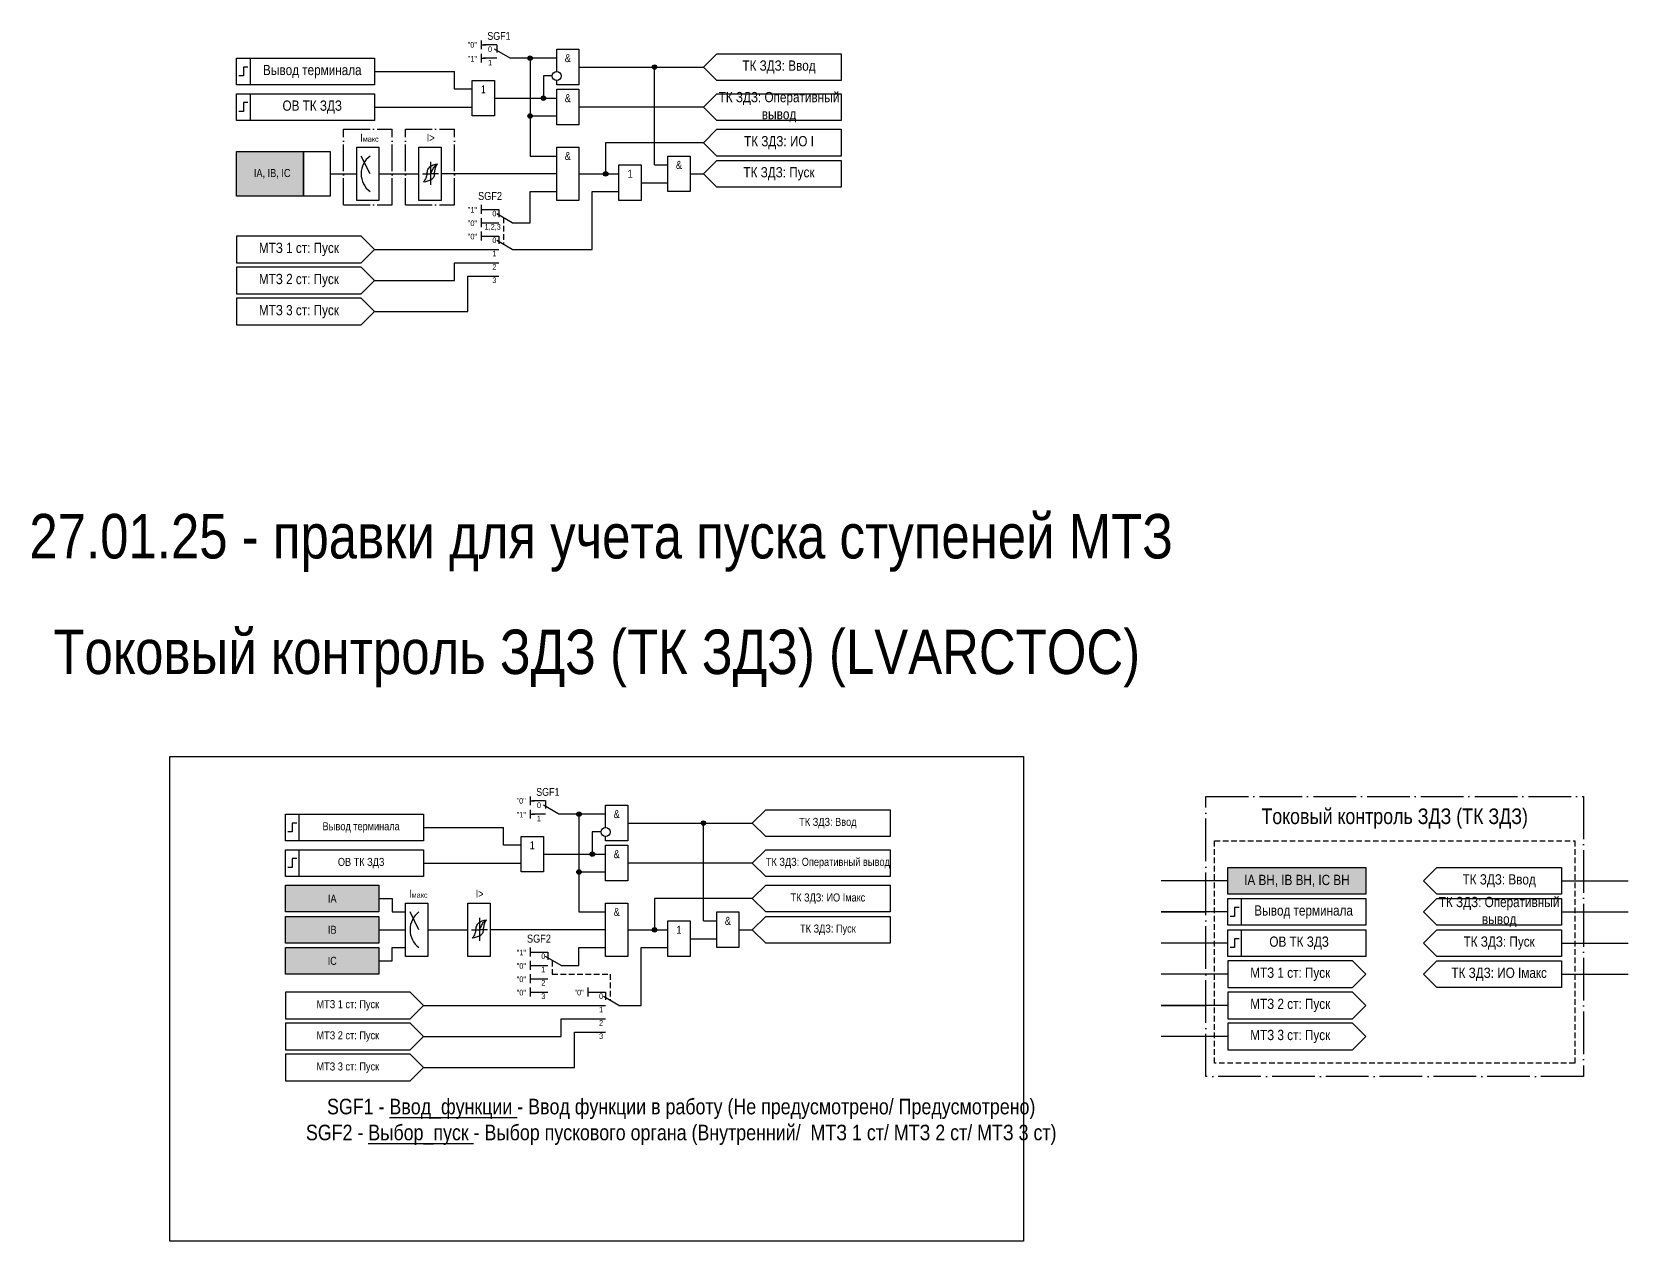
# Model space of a CAD drawing. Header units: millimetres. Extents: x -624 to 328, y 0 to 272.
# Drawn here: x -31.1 to 328, y 0 to 271.9 of the extents above; entities that cross this region are included whole.
import ezdxf
from ezdxf.enums import TextEntityAlignment as Align

# ---------------------------------------------------------------- set-up
doc = ezdxf.new("R2010")
doc.units = ezdxf.units.MM
doc.linetypes.add('ACAD_ISO04W100', pattern=[30, 24, -3, 0, -3])
doc.linetypes.add('штриховая2', pattern=[0.375, 0.25, -0.125])
doc.layers.add('TEXT', color=7, linetype='Continuous', lineweight=25)
doc.layers.add('Основная', color=7, linetype='Continuous')
doc.styles.add('1.8_Gost_RD', font='ARIALN.TTF', dxfattribs={"height": 1.8})
doc.styles.add('2.5_Gost_RD', font='ARIALN.TTF', dxfattribs={"height": 2.5})
doc.styles.add('3.5_Gost_RD', font='ARIALN.TTF', dxfattribs={"height": 3.5})
doc.styles.add('Вывод', font='ARIALN.TTF', dxfattribs={"height": 2.5})
doc.styles.add('Компонент', font='ARIALN.TTF', dxfattribs={"height": 3.5})

# ---------------------------------------------------------------- blocks, each defined once
blk = doc.blocks.new('*U79')
at = {"layer": 'Основная', "color": 0}
blk.add_line((0, 0), (7, 4), dxfattribs=at)
at = {"layer": 'Основная', "ltscale": 0.35}
blk.add_line((6, 6), (6, 2.5), dxfattribs=at)
blk = doc.blocks.new('*U81')
at = {"layer": 'Основная', "color": 0}
for p, q in [((-3, 6), (-9, 6)), ((-3, 0), (-9, 0)), ((9, 0), (3, 0))]:
    blk.add_line(p, q, dxfattribs=at)
at = {"layer": 'Основная', "ltscale": 0.25, "xscale": -1}
blk.add_blockref('*U79', (3, 0), dxfattribs=at)
at = {"layer": 'Основная'}
for tag, height, style, p in [('В1', 2.5, 'Вывод', (-14, 6)), ('ОУ', 3.5, 'Компонент', (-2, 10)), ('В2', 2.5, 'Вывод', (-6, 4)), ('В3', 2.5, 'Вывод', (-6, -2))]:
    blk.add_attdef(tag, text='', height=height, dxfattribs=dict(at, style=style)).set_placement(p, align=Align.MIDDLE_CENTER)
blk = doc.blocks.new('Точка')
at = {"ltscale": 100}
h = blk.add_hatch(color=256, dxfattribs=at)
h.dxf.hatch_style = 1
edge = h.paths.add_edge_path()
edge.add_arc((0, 0), 0.5, 0, 360)
blk.add_circle((0, 0), 0.5, dxfattribs=at)
blk = doc.blocks.new('*U70')
at = {"layer": 'Основная', "linetype": 'ACAD_ISO04W100', "ltscale": 0.25}
for p, q in [((0, 0), (11, 0)), ((0, -17), (0, 0)), ((11, -17), (11, 0)), ((0, -17), (11, -17))]:
    blk.add_line(p, q, dxfattribs=at)
at = {"layer": 'Основная', "style": 'Компонент'}
blk.add_attdef('ОУ', text='', height=3.5, dxfattribs=at).set_placement((11, 0), align=Align.MIDDLE_CENTER)

msp = doc.modelspace()

# ---------------------------------------------------------------- hatches: boundary and pattern name
at = {"ltscale": 100, "true_color": 0xef8637}
h = msp.add_hatch(color=30, dxfattribs=at)
h.dxf.hatch_style = 1
h.paths.add_polyline_path([(15, 245), (30, 245), (30, 235), (15, 235)])
h = msp.add_hatch(color=30, dxfattribs=at)
h.dxf.hatch_style = 1
h.paths.add_polyline_path([(238, 84), (269, 84), (269, 78), (238, 78)])
at = {"ltscale": 100, "true_color": 0x6bffb3}
h = msp.add_hatch(color=111, dxfattribs=at)
h.dxf.hatch_style = 1
h.paths.add_polyline_path([(26, 80), (47, 80), (47, 74), (26, 74)])
h = msp.add_hatch(color=111, dxfattribs=at)
h.dxf.hatch_style = 1
h.paths.add_polyline_path([(26, 73), (47, 73), (47, 67), (26, 67)])
h = msp.add_hatch(color=111, dxfattribs=at)
h.dxf.hatch_style = 1
h.paths.add_polyline_path([(26, 66), (47, 66), (47, 60), (26, 60)])

# ---------------------------------------------------------------- linework, layer by layer
at = {"ltscale": 100}
for p, q in [((70, 270), (70, 268)), ((70, 269), (71, 269)), ((70, 267), (70, 265)), ((70, 266), (71, 266)), ((87, 266), (79, 266)), ((81, 266), (81, 253)), ((123, 267), (120, 264)), ((123, 267), (151, 267)), ((151, 267), (151, 261)), ((46, 263), (64, 263)), ((64, 259), (64, 263)), ((92, 264), (120, 264)), ((109, 242), (109, 264)), ((120, 264), (123, 261)), ((68, 259), (64, 259)), ((84, 262), (84, 257)), ((86, 262), (84, 262)), ((151, 261), (123, 261)), ((46, 255), (68, 255)), ((73, 257), (87, 257)), ((120, 255), (92, 255)), ((123, 258), (120, 255)), ((120, 255), (123, 252)), ((123, 258), (151, 258)), ((151, 258), (151, 252)), ((81, 253), (87, 253)), ((151, 252), (123, 252)), ((123, 250), (120, 247)), ((42, 244.5), (42, 246)), ((42, 246), (47, 246)), ((42, 237), (42, 245)), ((47, 246), (47, 240)), ((56, 244.5), (56, 246)), ((56, 246), (61, 246)), ((56, 237), (56, 245)), ((61, 246), (61, 240)), ((109, 242), (112, 242)), ((123, 243), (120, 240)), ((123, 243), (151, 243)), ((36, 240), (42, 240)), ((42, 234), (42, 237)), ((47, 240), (47, 234)), ((56, 234), (56, 237)), ((61, 240), (61, 234)), ((87, 240), (61, 240)), ((106, 238), (112, 238)), ((117, 240), (120, 240)), ((120, 240), (123, 237)), ((47, 234), (42, 234)), ((61, 234), (56, 234)), ((70, 233), (70, 231)), ((70, 232), (74, 232)), ((70, 230), (70, 228)), ((77, 229), (73.5, 231)), ((74, 232), (74, 230.26)), ((70, 229), (74, 229)), ((70, 227), (70, 225)), ((70, 226), (74, 226)), ((70, 223), (74, 223)), ((77, 223), (73.5, 225)), ((74, 226), (74, 224.26)), ((70, 220), (74, 220)), ((70, 217), (74, 217)), ((81, 100), (81, 98)), ((81, 99), (82, 99)), ((81, 97), (81, 95)), ((134, 97), (131, 94)), ((134, 97), (162, 97)), ((162, 97), (162, 91)), ((81, 96), (82, 96)), ((98, 96), (90, 96)), ((92, 96), (92, 83)), ((103, 94), (131, 94)), ((120, 72), (120, 94)), ((131, 94), (134, 91)), ((57, 93), (75, 93)), ((75, 89), (75, 93)), ((95, 92), (95, 87)), ((97, 92), (95, 92)), ((162, 91), (134, 91)), ((79, 89), (75, 89)), ((84, 87), (98, 87)), ((134, 88), (131, 85)), ((134, 88), (162, 88)), ((162, 88), (162, 82)), ((57, 85), (79, 85)), ((92, 83), (98, 83)), ((131, 85), (103, 85)), ((131, 85), (134, 82)), ((134, 80), (131, 77)), ((162, 82), (134, 82)), ((238, 81), (223, 81)), ((313, 81), (328, 81)), ((53, 74.5), (53, 76)), ((53, 76), (58, 76)), ((58, 76), (58, 70)), ((67, 74.5), (67, 76)), ((67, 76), (72, 76)), ((72, 76), (72, 70)), ((53, 67), (53, 75)), ((67, 67), (67, 75)), ((120, 72), (123, 72)), ((134, 73), (131, 70)), ((134, 73), (162, 73)), ((238, 74), (223, 74)), ((223, 74), (233, 74)), ((313, 74), (328, 74)), ((47, 70), (53, 70)), ((58, 70), (58, 64)), ((72, 70), (72, 64)), ((98, 70), (72, 70)), ((128, 70), (131, 70)), ((131, 70), (134, 67)), ((285, 70), (282, 67)), ((285, 70), (313, 70)), ((53, 64), (53, 67)), ((67, 64), (67, 67)), ((81, 66), (81, 64)), ((81, 65), (85, 65)), ((85, 65), (85, 63.26)), ((117, 68), (123, 68)), ((238, 67), (223, 67)), ((282, 67), (285, 64)), ((313, 67), (328, 67)), ((58, 64), (53, 64)), ((72, 64), (67, 64)), ((81, 63), (81, 61)), ((81, 62), (85, 62)), ((88, 62), (84.5, 64)), ((285, 63), (282, 60)), ((285, 63), (313, 63)), ((81, 60), (81, 58)), ((81, 59), (85, 59)), ((238, 60), (223, 60)), ((282, 60), (285, 57)), ((313, 60), (328, 60)), ((81, 57), (81, 55)), ((81, 56), (85, 56)), ((94, 57), (94, 55)), ((94, 56), (98, 56)), ((101, 53), (97.5, 55)), ((98, 56), (98, 54.26)), ((94, 53), (98, 53)), ((238, 53), (223, 53)), ((223, 53), (233, 53)), ((94, 50), (98, 50)), ((94, 47), (98, 47)), ((238, 46), (223, 46))]:
    msp.add_line(p, q, dxfattribs=at)
at = {"color": 7, "ltscale": 100}
for p, q in [((45, 240), (43, 244)), ((47, 240), (56, 240)), ((56.79, 240), (58.6, 240)), ((60.42, 240), (58.6, 240)), ((56, 70), (54, 74)), ((58, 70), (67, 70)), ((67.79, 70), (69.6, 70)), ((71.42, 70), (69.6, 70))]:
    msp.add_line(p, q, dxfattribs=at)
for p, q in [((58.6, 242.72), (58.6, 237.52)), ((69.6, 72.72), (69.6, 67.52))]:
    msp.add_line(p, q)
at = {"linetype": 'штриховая2', "ltscale": 5}
msp.add_line((75, 230.14), (75, 224.14), dxfattribs=at)
at = {"ltscale": 100}
for points in [[(15, 266), (18, 266), (18, 260), (15, 260)], [(15, 266), (46, 266), (46, 260), (15, 260)], [(15, 258), (18, 258), (18, 252), (15, 252)], [(15, 258), (46, 258), (46, 252), (15, 252)], [(120, 247), (123, 250), (151, 250), (151, 244), (123, 244), (120, 247)], [(15, 245), (30, 245), (30, 235), (15, 235)], [(30, 245), (36, 245), (36, 235), (30, 235)], [(87, 246), (92, 246), (92, 234), (87, 234)], [(101, 242), (106, 242), (106, 234), (101, 234)], [(112, 244), (117, 244), (117, 236), (112, 236)], [(26, 96), (29, 96), (29, 90), (26, 90)], [(26, 96), (57, 96), (57, 90), (26, 90)], [(26, 88), (29, 88), (29, 82), (26, 82)], [(26, 88), (57, 88), (57, 82), (26, 82)], [(238, 84), (269, 84), (269, 78), (238, 78)], [(26, 80), (47, 80), (47, 74), (26, 74)], [(131, 77), (134, 80), (162, 80), (162, 74), (134, 74), (131, 77)], [(98, 76), (103, 76), (103, 64), (98, 64)], [(238, 77), (241, 77), (241, 71), (238, 71)], [(238, 77), (269, 77), (269, 71), (238, 71)], [(26, 73), (47, 73), (47, 67), (26, 67)], [(112, 72), (117, 72), (117, 64), (112, 64)], [(123, 74), (128, 74), (128, 66), (123, 66)], [(238, 70), (241, 70), (241, 64), (238, 64)], [(238, 70), (269, 70), (269, 64), (238, 64)], [(26, 66), (47, 66), (47, 60), (26, 60)]]:
    msp.add_lwpolyline(points, close=True, dxfattribs=at)
for points in [[(87, 265), (87, 268), (92, 268), (92, 260), (87, 260), (87, 261)], [(87, 263), (87, 265)], [(68, 261), (68, 261), (73, 261), (73, 253), (68, 253), (68, 261)], [(87, 252), (87, 259), (92, 259), (92, 251), (87, 251), (87, 252)], [(81, 253), (81, 244), (87, 244)], [(120, 247), (98, 247), (98, 240)], [(120, 240), (123, 243), (151, 243), (151, 237), (123, 237), (120, 240)], [(92, 240), (101, 240)], [(77, 229), (81, 229), (81, 236), (87, 236)], [(77, 223), (95, 223), (95, 236), (101, 236)], [(46, 223), (43, 226), (15, 226), (15, 220), (43, 220), (46, 223)], [(46, 223), (70, 223)], [(46, 216), (64, 216), (64, 220), (71, 220)], [(46, 216), (43, 219), (15, 219), (15, 213), (43, 213), (46, 216)], [(46, 209), (67, 209), (67, 217), (71, 217)], [(46, 209), (43, 212), (15, 212), (15, 206), (43, 206), (46, 209)], [(98, 95), (98, 98), (103, 98), (103, 90), (98, 90), (98, 91)], [(98, 93), (98, 95)], [(79, 91), (79, 91), (84, 91), (84, 83), (79, 83), (79, 91)], [(98, 82), (98, 89), (103, 89), (103, 81), (98, 81), (98, 82)], [(92, 83), (92, 74), (98, 74)], [(282, 81), (285, 84), (313, 84), (313, 78), (285, 78), (282, 81)], [(47, 77), (50, 77), (50, 74), (53, 74)], [(131, 77), (109, 77), (109, 70)], [(282, 74), (285, 77), (313, 77), (313, 71), (285, 71), (282, 74)], [(131, 70), (134, 73), (162, 73), (162, 67), (134, 67), (131, 70)], [(103, 70), (112, 70)], [(282, 67), (285, 70), (313, 70), (313, 64), (285, 64), (282, 67)], [(47, 63), (50, 63), (50, 66), (53, 66)], [(88, 62), (92, 62), (92, 66), (98, 66)], [(101, 53), (106, 53), (106, 66), (112, 66)], [(269, 60), (266, 63), (238, 63), (238, 57), (266, 57), (269, 60)], [(282, 60), (285, 63), (313, 63), (313, 57), (285, 57), (282, 60)], [(57, 53), (54, 56), (26, 56), (26, 50), (54, 50), (57, 53)], [(269, 53), (266, 56), (238, 56), (238, 50), (266, 50), (269, 53)], [(57, 53), (94, 53)], [(57, 46), (54, 49), (26, 49), (26, 43), (54, 43), (57, 46)], [(57, 46), (88, 46), (88, 50), (95, 50)], [(57, 39), (91, 39), (91, 47), (95, 47)], [(269, 46), (266, 49), (238, 49), (238, 43), (266, 43), (269, 46)], [(57, 39), (54, 42), (26, 42), (26, 36), (54, 36), (57, 39)]]:
    msp.add_lwpolyline(points, dxfattribs=at)
at = {"lineweight": 30, "ltscale": 100}
for points in [[(17.5, 264), (16.5, 264), (16.5, 262), (15.5, 262)], [(17.5, 256), (16.5, 256), (16.5, 254), (15.5, 254)], [(28.5, 94), (27.5, 94), (27.5, 92), (26.5, 92)], [(28.5, 86), (27.5, 86), (27.5, 84), (26.5, 84)], [(240.5, 75), (239.5, 75), (239.5, 73), (238.5, 73)], [(240.5, 68), (239.5, 68), (239.5, 66), (238.5, 66)]]:
    msp.add_lwpolyline(points, dxfattribs=at)
at = {"color": 3, "ltscale": 100}
msp.add_lwpolyline([(0, 109), (192, 109), (192, 0), (0, 0)], close=True, dxfattribs=at)
at = {"color": 251, "linetype": 'ACAD_ISO04W100', "lineweight": 30, "ltscale": 0.4, "true_color": 0x58595b}
msp.add_lwpolyline([(233, 100), (318, 100), (318, 37), (233, 37)], close=True, dxfattribs=at)
at = {"linetype": 'штриховая2', "ltscale": 5}
msp.add_lwpolyline([(235, 90), (316, 90), (316, 40), (235, 40)], close=True, dxfattribs=at)
msp.add_lwpolyline([(86, 63), (86, 60), (99, 60), (99, 54)], dxfattribs=at)
at = {"ltscale": 100}
for centre in [(87, 262), (98, 92)]:
    msp.add_circle(centre, 1, dxfattribs=at)
at = {"color": 7, "ltscale": 100}
for centre in [(48, 240), (59, 70)]:
    msp.add_arc(centre, 5, 126.8699, 233.1301, dxfattribs=at)
for points in [[(57.8, 239.92), (57.95, 240.71), (58.44, 241.54), (60.2, 242.26)], [(58.6, 240), (59, 240.72), (59.47, 241.6), (60.2, 242.26)], [(59.48, 239.92), (59.6, 240.71), (59.81, 241.54), (60.2, 242.26)], [(57.8, 239.92), (57.6, 239.13), (57, 238.12)], [(59.48, 239.92), (59.25, 239.13), (58.76, 238.67), (57, 238.12)], [(68.8, 69.92), (68.95, 70.71), (69.44, 71.54), (71.2, 72.26)], [(69.6, 70), (70, 70.72), (70.47, 71.6), (71.2, 72.26)], [(70.48, 69.92), (70.6, 70.71), (70.81, 71.54), (71.2, 72.26)], [(68.8, 69.92), (68.6, 69.13), (68, 68.12)], [(70.48, 69.92), (70.25, 69.13), (69.76, 68.67), (68, 68.12)]]:
    msp.add_spline(points, degree=3)

# ---------------------------------------------------------------- block references
at = {"ltscale": 100}
for p in [(81, 266), (109, 264), (84, 257), (81, 253), (98, 240), (92, 96), (120, 94), (95, 87), (92, 83), (109, 70)]:
    msp.add_blockref('Точка', p, dxfattribs=at)
at = {"layer": 'Основная', "ltscale": 0.25, "xscale": 0.5, "yscale": 0.5, "zscale": 0.5}
for p in [(75, 266), (86, 96)]:
    msp.add_blockref('*U81', p, dxfattribs=at).add_auto_attribs({'ОУ': 'SGF1', 'В1': '"0"', 'В2': '0', 'В3': '1'})
at = {"layer": 'Основная', "ltscale": 0.25}
for p in [(39, 250), (53, 250)]:
    msp.add_blockref('*U70', p, dxfattribs=at)

# ---------------------------------------------------------------- texts
at = {"ltscale": 100, "char_height": 1.25, "attachment_point": 1, "style": '3.5_Gost_RD'}
for s, insert in [('"1"', (67, 266.5)), ('"1"', (67, 232.5)), ('0', (72.52, 231.69)), ('"0"', (67, 229.5)), ('"0"', (67, 226.5)), ('1,2,3', (70.77, 228.69)), ('0', (72.52, 225.69)), ('1', (72.52, 222.69)), ('2', (72.52, 219.69)), ('3', (72.52, 216.69)), ('"1"', (78, 96.5)), ('"1"', (78, 65.5)), ('0', (83.52, 64.69)), ('"0"', (78, 62.5)), ('1', (83.52, 61.69)), ('"0"', (78, 59.5)), ('2', (83.52, 58.69)), ('"0"', (78, 56.5)), ('3', (83.52, 55.69)), ('"0"', (91, 56.5)), ('0', (96.52, 55.69)), ('1', (96.52, 52.69)), ('3', (96.52, 46.69)), ('2', (96.52, 49.69))]:
    msp.add_mtext_dynamic_manual_height_columns(s, width=2, gutter_width=17.5, heights=[0], dxfattribs=dict(at, insert=insert))
at = {"ltscale": 100, "attachment_point": 5}
for s, insert, char_height, width, style in [('&', (89.5, 266), 1.8, 5, '2.5_Gost_RD'), ('Вывод терминала', (32, 263), 2.3, 28, '2.5_Gost_RD'), ('ТК ЗДЗ: Ввод', (137, 264), 2.3, 28, '2.5_Gost_RD'), ('1', (70.5, 259), 1.8, 5, '2.5_Gost_RD'), ('ТК ЗДЗ: Оперативный вывод', (137, 255), 2.3, 28, '2.5_Gost_RD'), ('ОВ ТК ЗДЗ ', (32, 255), 2.3, 28, '2.5_Gost_RD'), ('&', (89.5, 257), 1.8, 5, '2.5_Gost_RD'), ('ТК ЗДЗ: ИО I', (137, 247), 2.3, 24.6504, '2.5_Gost_RD'), ('&', (89.5, 244), 1.8, 5, '2.5_Gost_RD'), ('1', (103.5, 240), 1.8, 5, '2.5_Gost_RD'), ('&', (114.5, 242), 1.8, 5, '2.5_Gost_RD'), ('ТК ЗДЗ: Пуск', (137, 240), 2.3, 28, '2.5_Gost_RD'), ('SGF2', (72, 235), 1.8, 28, '2.5_Gost_RD'), ('Вывод терминала', (43, 93), 1.8, 28, '2.5_Gost_RD'), ('&', (100.5, 96), 1.8, 5, '2.5_Gost_RD'), ('ТК ЗДЗ: Ввод', (148, 94), 1.8, 28, '2.5_Gost_RD'), ('1', (81.5, 89), 1.8, 5, '2.5_Gost_RD'), ('ОВ ТК ЗДЗ ', (43, 85), 1.8, 28, '2.5_Gost_RD'), ('&', (100.5, 87), 1.8, 5, '2.5_Gost_RD'), ('ТК ЗДЗ: Оперативный вывод', (148, 85), 1.8, 28, '2.5_Gost_RD'), ('ТК ЗДЗ: Ввод', (299, 81), 2.3, 28, '2.5_Gost_RD'), ('{\\C0;IA}', (36.5, 77), 1.8, 21, '1.8_Gost_RD'), ('ТК ЗДЗ: ИО Iмакс', (148, 77), 1.8, 28, '2.5_Gost_RD'), ('ТК ЗДЗ: Оперативный вывод', (299, 74), 2.3, 28, '2.5_Gost_RD'), ('&', (100.5, 74), 1.8, 5, '2.5_Gost_RD'), ('&', (125.5, 72), 1.8, 5, '2.5_Gost_RD'), ('{\\C0;IB}', (36.5, 70), 1.8, 21, '1.8_Gost_RD'), ('SGF2', (83, 68), 1.8, 28, '2.5_Gost_RD'), ('1', (114.5, 70), 1.8, 5, '2.5_Gost_RD'), ('ТК ЗДЗ: Пуск', (148, 70), 1.8, 28, '2.5_Gost_RD'), ('ОВ ТК ЗДЗ ', (254, 67), 2.3, 28, '2.5_Gost_RD'), ('ТК ЗДЗ: Пуск', (299, 67), 2.3, 28, '2.5_Gost_RD'), ('{\\C0;IC}', (36.5, 63), 1.8, 21, '1.8_Gost_RD'), ('ТК ЗДЗ: ИО Iмакс', (299, 60), 2.3, 28, '2.5_Gost_RD'), ('МТЗ 1 ст: Пуск', (40, 53), 1.8, 28, '2.5_Gost_RD'), ('МТЗ 2 ст: Пуск', (40, 46), 1.8, 28, '2.5_Gost_RD'), ('МТЗ 3 ст: Пуск', (40, 39), 1.8, 28, '2.5_Gost_RD')]:
    msp.add_mtext(s, dxfattribs=dict(at, insert=insert, char_height=char_height, width=width, style=style))
at = {"color": 7, "ltscale": 100, "char_height": 1.8, "attachment_point": 1, "style": '1.8_Gost_RD'}
for s, insert in [('\\pi2.7859;I{\\H0.66667x;макс}', (40, 249)), ('\\pi4.7676;I>', (53, 249)), ('\\pi2.7859;I{\\H0.66667x;макс}', (51, 79)), ('\\pi4.7676;I>', (64, 79))]:
    msp.add_mtext_dynamic_manual_height_columns(s, width=11, gutter_width=17.5, heights=[0], dxfattribs=dict(at, insert=insert))
at = {"color": 6, "ltscale": 100, "char_height": 10, "attachment_point": 5, "style": '3.5_Gost_RD'}
for s, insert, width in [('{\\C3;27.01.25 - правки для учета пуска ступеней МТЗ}', (97, 157), 339.3376), ('{\\C3;Токовый контроль ЗДЗ (ТК ЗДЗ) (LVARCTOC)}', (96, 131), 240)]:
    msp.add_mtext(s, dxfattribs=dict(at, insert=insert, width=width))
at = {"color": 30, "ltscale": 100, "true_color": 0xef8637, "insert": (275.5, 95), "char_height": 3.5, "width": 85, "attachment_point": 5, "style": '3.5_Gost_RD'}
msp.add_mtext('{\\C30;\\c1938679;Токовый контроль ЗДЗ (ТК ЗДЗ)}', dxfattribs=at)
at = {"color": 0, "ltscale": 100, "char_height": 2.3, "attachment_point": 5, "style": '2.5_Gost_RD'}
for s, insert, width in [('{\\C256;IA ВН, IB ВН, IC ВН}', (253.5, 81), 31), ('{\\C256;Вывод терминала}', (255, 74), 28)]:
    msp.add_mtext(s, dxfattribs=dict(at, insert=insert, width=width))
at = {"color": 30, "ltscale": 100, "insert": (115, 32), "char_height": 3.5, "width": 206.7768, "attachment_point": 2, "style": '3.5_Gost_RD'}
msp.add_mtext('SGF1 - {\\LВвод_функции} - Ввод функции в работу (Не предусмотрено/ Предусмотрено)\\PSGF2 - {\\LВыбор_пуск} - Выбор пускового органа (Внутренний/  МТЗ 1 ст/ МТЗ 2 ст/ МТЗ 3 ст)', dxfattribs=at)
at = {"layer": 'TEXT', "color": 0, "ltscale": 100, "insert": (23, 240), "char_height": 2.5, "width": 16.4803, "attachment_point": 5, "style": '2.5_Gost_RD'}
msp.add_mtext('{\\H0.72x;IA, IB, IC}', dxfattribs=at)
at = {"layer": 'TEXT', "ltscale": 100, "char_height": 2.3, "width": 28, "attachment_point": 5, "style": '2.5_Gost_RD'}
for s, insert in [('МТЗ 1 ст: Пуск', (29, 223)), ('МТЗ 2 ст: Пуск', (29, 216)), ('МТЗ 3 ст: Пуск', (29, 209)), ('МТЗ 1 ст: Пуск', (252, 60)), ('МТЗ 2 ст: Пуск', (252, 53)), ('МТЗ 3 ст: Пуск', (252, 46))]:
    msp.add_mtext(s, dxfattribs=dict(at, insert=insert))

doc.saveas('drawing.dxf')
